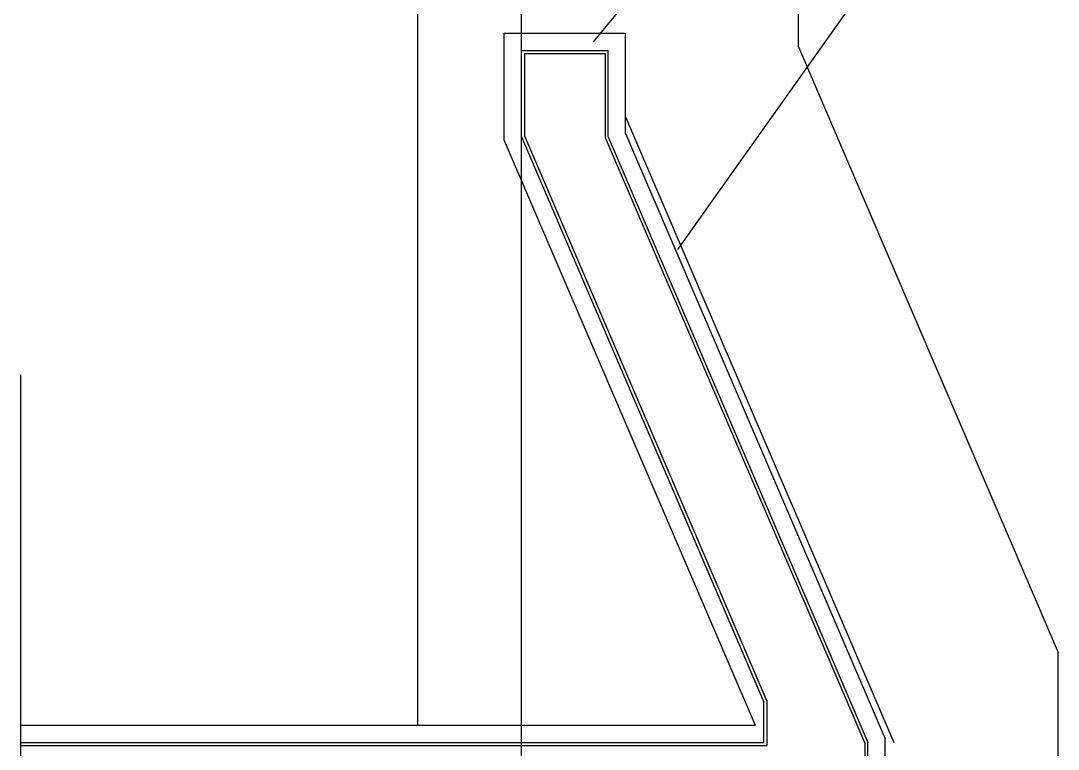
# Model space of a CAD drawing. Header units: metres. Extents: x -4212 to -933, y 7490 to 10270.
# Drawn here: x -4049 to -2850, y 8792 to 9634 of the extents above; entities that cross this region are included whole.
import ezdxf

# ---------------------------------------------------------------- set-up
doc = ezdxf.new("R2010")
doc.units = ezdxf.units.M
for name, color, linetype in [('LM', 141, 'Continuous'), ('PUB_WALL', 7, 'Continuous'), ('S_DOTE', 1, 'Continuous'), ('S_OTHER', 7, 'Continuous'), ('S_WALL', 254, 'Continuous')]:
    doc.layers.add(name, color=color, linetype=linetype)

msp = doc.modelspace()

# ---------------------------------------------------------------- linework, layer by layer
at = {"layer": 'LM'}
for p, q in [((-2902.5, 10198.7), (-3387.26, 9610)), ((-2889.27, 9934.13), (-3290, 9370)), ((-3590, 8820), (-3590, 9820)), ((-3150, 9604.11), (-3150, 9820)), ((-3490, 9495.89), (-3490, 9620)), ((-3490, 9620), (-3350, 9620)), ((-3350, 9504.11), (-3350, 9620)), ((-3150, 9604.11), (-2850, 8904.11)), ((-3350, 9523.33), (-3040, 8800)), ((-3490, 9495.89), (-3200.33, 8820)), ((-3350, 9504.11), (-3050, 8804.11)), ((-2850, 8480), (-2850, 8904.11)), ((-4048.73, 8820), (-3200.33, 8820)), ((-3050, 8680), (-3050, 8804.11))]:
    msp.add_line(p, q, dxfattribs=at)
at = {"layer": 'PUB_WALL'}
msp.add_lwpolyline([(-4048.73, 8796.5), (-3186.5, 8796.5), (-3186.5, 8847.39), (-3466.5, 9500.72), (-3466.5, 9596.5), (-3373.5, 9596.5), (-3373.5, 9499.28), (-3073.5, 8799.28), (-3073.5, 8703.5), (-3373.5, 8703.5), (-3373.5, 7914.79)], dxfattribs=at)
at = {"layer": 'S_DOTE'}
msp.add_line((-3470, 7490), (-3470, 9860), dxfattribs=at)
at = {"layer": 'S_OTHER'}
msp.add_line((-4048.73, 8769.19), (-4048.73, 9224.79), dxfattribs=at)
at = {"layer": 'S_WALL'}
for p, q in [((-3470, 9500), (-3470, 9600)), ((-3470, 9600), (-3370, 9600)), ((-3370, 9500), (-3370, 9600)), ((-3470, 9500), (-3190, 8846.67)), ((-3370, 9500), (-3070, 8800)), ((-3190, 8800), (-3190, 8846.67)), ((-4048.73, 8800), (-3190, 8800)), ((-3070, 8700), (-3070, 8800))]:
    msp.add_line(p, q, dxfattribs=at)

doc.saveas('drawing.dxf')
